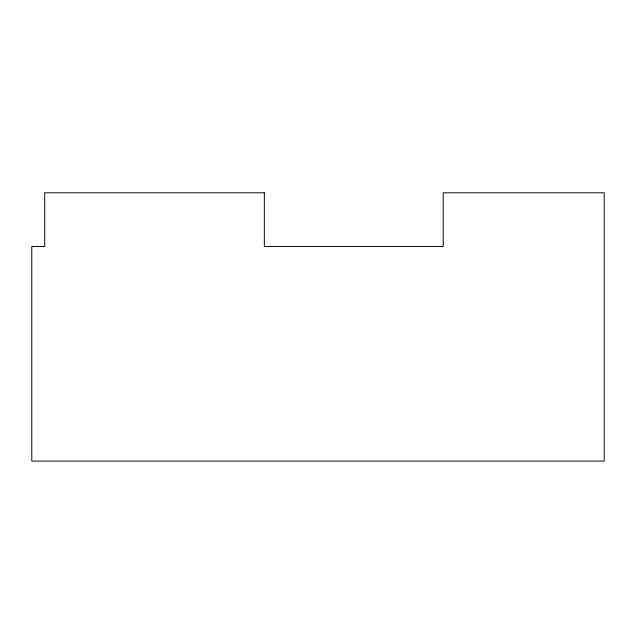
<?xml version="1.0" encoding="UTF-8"?>
<svg xmlns="http://www.w3.org/2000/svg" width="636" height="636" viewBox="0 0 636 636"><rect width="100%" height="100%" fill="white"/><g stroke="black" fill="none" stroke-linecap="round" stroke-linejoin="round"><path stroke-width="0.95" d="M264.338 192.803L44.719 192.803L44.719 246.45L31.8 246.45L31.8 461.1L604.2 461.1L604.2 192.803L443.213 192.803L443.213 246.45L264.338 246.45L264.338 192.803"/></g></svg>
